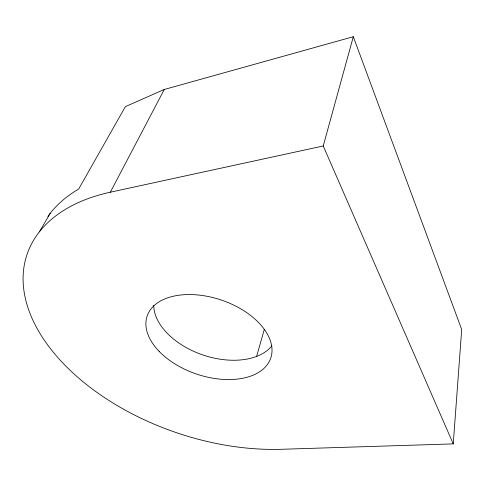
<?xml version="1.0" encoding="UTF-8"?>
<svg xmlns="http://www.w3.org/2000/svg" width="486" height="486" viewBox="0 0 486 486"><rect width="100%" height="100%" fill="white"/><g stroke="black" fill="none" stroke-linecap="round" stroke-linejoin="round"><path stroke-width="0.73" d="M164.262 89.485L110.334 192.201A198.841 120.674 18.8 0 0 43.43 338.882A198.841 120.674 18.8 0 0 281.351 449.289L453.244 443.888L461.7 329.526L353.31 36.711L164.262 89.485L125.388 106.622L78.683 189.03A194.625 121.834 18.8 0 0 47.895 216.44M453.244 443.888L323.233 145.97L353.31 36.711M256.572 356.596L264.244 329.611M39.396 231.834L50.222 213.318M110.334 192.201L323.233 145.97M271.899 345.832A63.939 39.451 18.8 0 1 202.656 354.883A63.939 39.451 18.8 0 1 153.728 305.33M159.153 351.384A65.288 39.026 18.8 0 0 267.367 364.567A65.288 39.026 18.8 0 0 200.347 295.233A65.288 39.026 18.8 0 0 159.153 351.384"/></g></svg>
